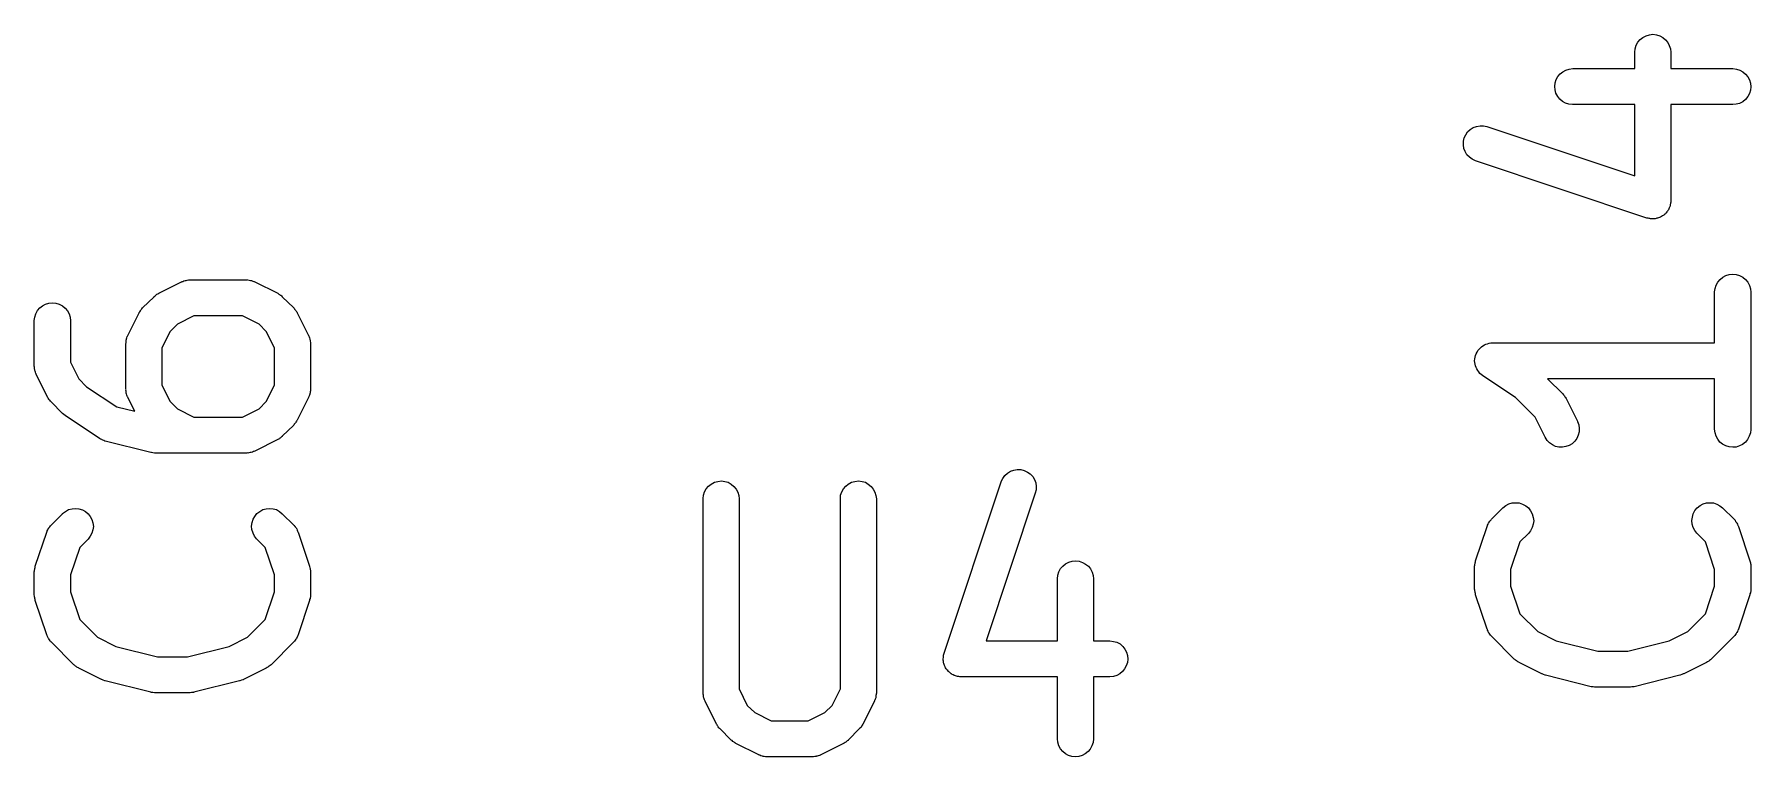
# Model space of a CAD drawing. Extents: x 99.8 to 129.4, y -164.5 to -95.4.
# Drawn here: x 122.18 to 129.33, y -106.53 to -103.52 of the extents above; entities that cross this region are included whole.
import ezdxf

# ---------------------------------------------------------------- set-up
doc = ezdxf.new("R2010")
doc.units = 0
doc.layers.add('BLACK', color=7, linetype='CONTINUOUS')

msp = doc.modelspace()

# ---------------------------------------------------------------- linework, layer by layer
at = {"layer": 'BLACK', "linetype": 'CONTINUOUS'}
for p, q in [((128.867, -103.537), (128.878, -103.528)), ((128.878, -103.528), (128.891, -103.521)), ((128.891, -103.521), (128.905, -103.517)), ((128.905, -103.517), (128.92, -103.515)), ((128.92, -103.515), (128.934, -103.517)), ((128.934, -103.517), (128.948, -103.521)), ((128.948, -103.521), (128.961, -103.528)), ((128.961, -103.528), (128.972, -103.538)), ((128.844, -103.589), (128.846, -103.575)), ((128.844, -103.59), (128.844, -103.589)), ((128.844, -103.658), (128.844, -103.59)), ((128.846, -103.575), (128.85, -103.561)), ((128.85, -103.561), (128.857, -103.548)), ((128.857, -103.548), (128.867, -103.537)), ((128.972, -103.538), (128.982, -103.549)), ((128.982, -103.549), (128.988, -103.562)), ((128.988, -103.562), (128.993, -103.576)), ((128.993, -103.576), (128.994, -103.59)), ((128.994, -103.59), (128.994, -103.658)), ((128.533, -103.68), (128.544, -103.671)), ((128.544, -103.671), (128.557, -103.664)), ((128.557, -103.664), (128.571, -103.66)), ((128.571, -103.66), (128.586, -103.658)), ((128.586, -103.658), (128.844, -103.658)), ((128.994, -103.658), (129.252, -103.658)), ((129.252, -103.658), (129.253, -103.658)), ((129.253, -103.658), (129.268, -103.66)), ((129.268, -103.66), (129.282, -103.664)), ((129.282, -103.664), (129.295, -103.671)), ((129.295, -103.671), (129.306, -103.681)), ((128.511, -103.733), (128.512, -103.718)), ((128.512, -103.747), (128.511, -103.733)), ((128.512, -103.718), (128.517, -103.704)), ((128.517, -103.704), (128.524, -103.691)), ((128.524, -103.691), (128.533, -103.68)), ((129.306, -103.681), (129.315, -103.692)), ((129.315, -103.692), (129.322, -103.705)), ((129.322, -103.705), (129.326, -103.719)), ((129.326, -103.719), (129.327, -103.734)), ((129.327, -103.734), (129.326, -103.748)), ((128.516, -103.761), (128.512, -103.747)), ((128.523, -103.774), (128.516, -103.761)), ((128.532, -103.786), (128.523, -103.774)), ((128.543, -103.795), (128.532, -103.786)), ((128.556, -103.802), (128.543, -103.795)), ((128.57, -103.807), (128.556, -103.802)), ((128.585, -103.808), (128.57, -103.807)), ((128.586, -103.808), (128.585, -103.808)), ((128.844, -103.808), (128.586, -103.808)), ((128.844, -104.105), (128.844, -103.808)), ((129.252, -103.808), (128.994, -103.808)), ((128.994, -103.808), (128.994, -104.21)), ((129.267, -103.807), (129.252, -103.808)), ((129.281, -103.803), (129.267, -103.807)), ((129.294, -103.796), (129.281, -103.803)), ((129.305, -103.787), (129.294, -103.796)), ((129.315, -103.775), (129.305, -103.787)), ((129.322, -103.762), (129.315, -103.775)), ((129.326, -103.748), (129.322, -103.762)), ((128.13, -103.961), (128.134, -103.947)), ((128.134, -103.947), (128.14, -103.934)), ((128.14, -103.934), (128.148, -103.922)), ((128.148, -103.922), (128.159, -103.912)), ((128.159, -103.912), (128.171, -103.904)), ((128.171, -103.904), (128.185, -103.899)), ((128.185, -103.899), (128.2, -103.897)), ((128.2, -103.897), (128.214, -103.897)), ((128.214, -103.897), (128.228, -103.9)), ((128.228, -103.9), (128.844, -104.105)), ((128.13, -103.976), (128.13, -103.961)), ((128.132, -103.991), (128.13, -103.976)), ((128.137, -104.004), (128.132, -103.991)), ((128.145, -104.017), (128.137, -104.004)), ((128.155, -104.027), (128.145, -104.017)), ((128.167, -104.036), (128.155, -104.027)), ((128.18, -104.042), (128.167, -104.036)), ((128.181, -104.043), (128.18, -104.042)), ((128.895, -104.281), (128.181, -104.043)), ((128.986, -104.243), (128.984, -104.247)), ((128.988, -104.239), (128.986, -104.243)), ((128.989, -104.236), (128.988, -104.239)), ((128.99, -104.234), (128.989, -104.236)), ((128.991, -104.229), (128.99, -104.234)), ((128.992, -104.225), (128.991, -104.229)), ((128.993, -104.222), (128.992, -104.225)), ((128.994, -104.215), (128.993, -104.219)), ((128.993, -104.219), (128.993, -104.222)), ((128.994, -104.21), (128.994, -104.211)), ((128.994, -104.211), (128.994, -104.215)), ((128.9, -104.282), (128.895, -104.281)), ((128.904, -104.283), (128.9, -104.282)), ((128.907, -104.283), (128.904, -104.283)), ((128.91, -104.284), (128.907, -104.283)), ((128.914, -104.284), (128.91, -104.284)), ((128.919, -104.285), (128.914, -104.284)), ((128.921, -104.284), (128.919, -104.285)), ((128.924, -104.284), (128.921, -104.284)), ((128.929, -104.284), (128.924, -104.284)), ((128.933, -104.283), (128.929, -104.284)), ((128.936, -104.282), (128.933, -104.283)), ((128.939, -104.282), (128.936, -104.282)), ((128.943, -104.28), (128.939, -104.282)), ((128.947, -104.279), (128.943, -104.28)), ((128.95, -104.278), (128.947, -104.279)), ((128.952, -104.277), (128.95, -104.278)), ((128.956, -104.274), (128.952, -104.277)), ((128.96, -104.272), (128.956, -104.274)), ((128.962, -104.27), (128.96, -104.272)), ((128.965, -104.269), (128.962, -104.27)), ((128.968, -104.266), (128.965, -104.269)), ((128.972, -104.263), (128.968, -104.266)), ((128.973, -104.261), (128.972, -104.263)), ((128.975, -104.259), (128.973, -104.261)), ((128.978, -104.255), (128.975, -104.259)), ((128.981, -104.252), (128.978, -104.255)), ((128.982, -104.249), (128.981, -104.252)), ((128.984, -104.247), (128.982, -104.249)), ((129.2, -104.537), (129.211, -104.528)), ((129.211, -104.528), (129.224, -104.521)), ((129.224, -104.521), (129.238, -104.517)), ((129.238, -104.517), (129.253, -104.515)), ((129.253, -104.515), (129.267, -104.517)), ((129.267, -104.517), (129.281, -104.521)), ((129.281, -104.521), (129.294, -104.528)), ((129.294, -104.528), (129.306, -104.538)), ((122.68, -104.606), (122.683, -104.603)), ((122.683, -104.603), (122.685, -104.601)), ((122.685, -104.601), (122.688, -104.599)), ((122.688, -104.599), (122.691, -104.597)), ((122.691, -104.597), (122.695, -104.595)), ((122.695, -104.595), (122.79, -104.547)), ((122.79, -104.547), (122.791, -104.547)), ((122.791, -104.547), (122.793, -104.546)), ((122.793, -104.546), (122.795, -104.545)), ((122.795, -104.545), (122.8, -104.543)), ((122.8, -104.543), (122.805, -104.542)), ((122.805, -104.542), (122.807, -104.541)), ((122.807, -104.541), (122.809, -104.541)), ((122.809, -104.541), (122.814, -104.54)), ((122.814, -104.54), (122.819, -104.539)), ((122.819, -104.539), (122.822, -104.539)), ((122.822, -104.539), (122.824, -104.539)), ((122.824, -104.539), (123.062, -104.539)), ((123.062, -104.539), (123.063, -104.539)), ((123.063, -104.539), (123.065, -104.54)), ((123.065, -104.54), (123.067, -104.539)), ((123.067, -104.539), (123.072, -104.54)), ((123.072, -104.54), (123.077, -104.541)), ((123.077, -104.541), (123.08, -104.542)), ((123.08, -104.542), (123.082, -104.542)), ((123.082, -104.542), (123.087, -104.544)), ((123.087, -104.544), (123.091, -104.545)), ((123.091, -104.545), (123.093, -104.546)), ((123.093, -104.546), (123.095, -104.547)), ((123.095, -104.547), (123.191, -104.595)), ((123.191, -104.595), (123.192, -104.595)), ((123.192, -104.595), (123.195, -104.598)), ((123.195, -104.598), (123.199, -104.6)), ((123.199, -104.6), (123.201, -104.602)), ((123.201, -104.602), (123.204, -104.603)), ((123.204, -104.603), (123.207, -104.606)), ((129.177, -104.589), (129.179, -104.575)), ((129.177, -104.59), (129.177, -104.589)), ((129.177, -104.801), (129.177, -104.59)), ((129.179, -104.575), (129.183, -104.561)), ((129.183, -104.561), (129.19, -104.548)), ((129.19, -104.548), (129.2, -104.537)), ((129.306, -104.538), (129.315, -104.549)), ((129.315, -104.549), (129.322, -104.562)), ((129.322, -104.562), (129.326, -104.576)), ((129.326, -104.576), (129.327, -104.59)), ((129.327, -104.59), (129.327, -105.162)), ((122.183, -104.68), (122.19, -104.667)), ((122.19, -104.667), (122.2, -104.656)), ((122.2, -104.656), (122.211, -104.647)), ((122.211, -104.647), (122.224, -104.64)), ((122.224, -104.64), (122.238, -104.636)), ((122.238, -104.636), (122.253, -104.635)), ((122.253, -104.635), (122.267, -104.636)), ((122.267, -104.636), (122.281, -104.64)), ((122.281, -104.64), (122.294, -104.647)), ((122.294, -104.647), (122.306, -104.657)), ((122.306, -104.657), (122.315, -104.668)), ((122.315, -104.668), (122.322, -104.681)), ((122.614, -104.675), (122.617, -104.672)), ((122.614, -104.676), (122.614, -104.675)), ((122.617, -104.672), (122.619, -104.668)), ((122.619, -104.668), (122.621, -104.665)), ((122.621, -104.665), (122.622, -104.663)), ((122.622, -104.663), (122.625, -104.66)), ((122.625, -104.66), (122.628, -104.656)), ((122.628, -104.656), (122.676, -104.609)), ((122.676, -104.608), (122.68, -104.606)), ((122.676, -104.609), (122.676, -104.608)), ((123.207, -104.606), (123.21, -104.609)), ((123.21, -104.609), (123.258, -104.656)), ((123.258, -104.656), (123.259, -104.657)), ((123.259, -104.657), (123.261, -104.661)), ((123.261, -104.661), (123.264, -104.664)), ((123.264, -104.664), (123.266, -104.666)), ((123.266, -104.666), (123.268, -104.669)), ((123.268, -104.669), (123.27, -104.672)), ((123.27, -104.672), (123.272, -104.676)), ((122.177, -104.708), (122.179, -104.694)), ((122.177, -104.71), (122.177, -104.708)), ((122.177, -104.9), (122.177, -104.71)), ((122.179, -104.694), (122.183, -104.68)), ((122.322, -104.681), (122.326, -104.695)), ((122.326, -104.695), (122.327, -104.71)), ((122.327, -104.71), (122.327, -104.882)), ((122.566, -104.771), (122.614, -104.676)), ((122.773, -104.724), (122.743, -104.754)), ((122.842, -104.689), (122.773, -104.724)), ((123.044, -104.689), (122.842, -104.689)), ((123.113, -104.724), (123.044, -104.689)), ((123.143, -104.754), (123.113, -104.724)), ((123.272, -104.676), (123.319, -104.771)), ((122.558, -104.804), (122.559, -104.802)), ((122.558, -104.805), (122.558, -104.804)), ((122.558, -104.995), (122.558, -104.805)), ((122.559, -104.794), (122.56, -104.789)), ((122.559, -104.799), (122.559, -104.794)), ((122.559, -104.802), (122.559, -104.799)), ((122.56, -104.789), (122.561, -104.787)), ((122.561, -104.785), (122.563, -104.78)), ((122.561, -104.787), (122.561, -104.785)), ((122.563, -104.78), (122.564, -104.775)), ((122.564, -104.775), (122.565, -104.773)), ((122.565, -104.773), (122.566, -104.771)), ((122.743, -104.754), (122.708, -104.822)), ((123.177, -104.822), (123.143, -104.754)), ((123.319, -104.771), (123.32, -104.772)), ((123.32, -104.772), (123.321, -104.774)), ((123.321, -104.774), (123.322, -104.776)), ((123.322, -104.776), (123.323, -104.781)), ((123.323, -104.781), (123.325, -104.786)), ((123.325, -104.786), (123.325, -104.788)), ((123.325, -104.788), (123.326, -104.79)), ((123.326, -104.79), (123.326, -104.795)), ((123.326, -104.795), (123.327, -104.8)), ((123.327, -104.8), (123.327, -104.803)), ((123.327, -104.803), (123.327, -104.805)), ((123.327, -104.805), (123.327, -104.995)), ((128.2, -104.823), (128.205, -104.818)), ((128.205, -104.818), (128.211, -104.814)), ((128.211, -104.814), (128.218, -104.81)), ((128.211, -104.814), (128.211, -104.814)), ((128.211, -104.814), (128.211, -104.814)), ((128.218, -104.81), (128.224, -104.807)), ((128.224, -104.807), (128.231, -104.805)), ((128.224, -104.807), (128.224, -104.807)), ((128.224, -104.807), (128.224, -104.807)), ((128.231, -104.805), (128.238, -104.803)), ((128.238, -104.803), (128.245, -104.802)), ((128.238, -104.803), (128.238, -104.803)), ((128.238, -104.803), (128.238, -104.803)), ((128.245, -104.802), (128.252, -104.801)), ((128.252, -104.801), (129.177, -104.801)), ((122.327, -104.882), (122.362, -104.951)), ((122.708, -104.822), (122.708, -104.978)), ((123.177, -104.978), (123.177, -104.822)), ((128.177, -104.876), (128.178, -104.868)), ((128.178, -104.883), (128.177, -104.876)), ((128.177, -104.876), (128.177, -104.876)), ((128.177, -104.876), (128.177, -104.876)), ((128.178, -104.868), (128.179, -104.861)), ((128.179, -104.89), (128.178, -104.883)), ((128.179, -104.861), (128.181, -104.854)), ((128.179, -104.861), (128.179, -104.861)), ((128.179, -104.861), (128.179, -104.861)), ((128.181, -104.897), (128.179, -104.89)), ((128.179, -104.89), (128.179, -104.89)), ((128.179, -104.89), (128.179, -104.89)), ((128.181, -104.854), (128.183, -104.847)), ((128.183, -104.847), (128.187, -104.84)), ((128.183, -104.847), (128.183, -104.847)), ((128.183, -104.847), (128.183, -104.847)), ((128.187, -104.84), (128.19, -104.834)), ((128.19, -104.834), (128.195, -104.829)), ((128.19, -104.834), (128.19, -104.834)), ((128.19, -104.834), (128.19, -104.834)), ((128.195, -104.829), (128.2, -104.823)), ((128.2, -104.823), (128.2, -104.823)), ((128.2, -104.823), (128.2, -104.823)), ((122.178, -104.902), (122.177, -104.9)), ((122.178, -104.904), (122.178, -104.902)), ((122.178, -104.909), (122.178, -104.904)), ((122.179, -104.915), (122.178, -104.909)), ((122.179, -104.917), (122.179, -104.915)), ((122.18, -104.919), (122.179, -104.917)), ((122.182, -104.924), (122.18, -104.919)), ((122.183, -104.929), (122.182, -104.924)), ((122.184, -104.931), (122.183, -104.929)), ((122.185, -104.933), (122.184, -104.931)), ((122.185, -104.934), (122.185, -104.933)), ((122.233, -105.029), (122.185, -104.934)), ((122.362, -104.951), (122.395, -104.985)), ((128.183, -104.904), (128.181, -104.897)), ((128.186, -104.91), (128.183, -104.904)), ((128.183, -104.904), (128.183, -104.904)), ((128.183, -104.904), (128.183, -104.904)), ((128.19, -104.917), (128.186, -104.91)), ((128.194, -104.923), (128.19, -104.917)), ((128.19, -104.917), (128.19, -104.917)), ((128.19, -104.917), (128.19, -104.917)), ((128.199, -104.929), (128.194, -104.923)), ((128.204, -104.933), (128.199, -104.929)), ((128.199, -104.929), (128.199, -104.929)), ((128.199, -104.929), (128.199, -104.929)), ((128.21, -104.938), (128.204, -104.933)), ((128.211, -104.939), (128.21, -104.938)), ((128.21, -104.938), (128.21, -104.938)), ((128.21, -104.938), (128.21, -104.938)), ((128.21, -104.938), (128.21, -104.938)), ((128.347, -105.03), (128.211, -104.939)), ((129.177, -104.951), (128.481, -104.951)), ((128.481, -104.951), (128.544, -105.014)), ((129.177, -105.162), (129.177, -104.951)), ((122.235, -105.032), (122.233, -105.029)), ((122.237, -105.036), (122.235, -105.032)), ((122.395, -104.985), (122.521, -105.068)), ((122.559, -104.997), (122.558, -104.995)), ((122.558, -105), (122.559, -104.997)), ((122.559, -105.005), (122.558, -105)), ((122.56, -105.01), (122.559, -105.005)), ((122.56, -105.012), (122.56, -105.01)), ((122.561, -105.014), (122.56, -105.012)), ((122.563, -105.019), (122.561, -105.014)), ((122.564, -105.024), (122.563, -105.019)), ((122.565, -105.026), (122.564, -105.024)), ((122.566, -105.028), (122.565, -105.026)), ((122.566, -105.029), (122.566, -105.028)), ((122.595, -105.087), (122.566, -105.029)), ((122.708, -104.978), (122.743, -105.046)), ((123.143, -105.046), (123.177, -104.978)), ((123.319, -105.029), (123.272, -105.124)), ((123.32, -105.027), (123.319, -105.029)), ((123.321, -105.025), (123.32, -105.027)), ((123.323, -105.02), (123.321, -105.025)), ((123.325, -105.015), (123.323, -105.02)), ((123.326, -105.011), (123.325, -105.013)), ((123.325, -105.013), (123.325, -105.015)), ((123.327, -105.001), (123.326, -105.006)), ((123.326, -105.006), (123.326, -105.011)), ((123.327, -104.995), (123.327, -104.996)), ((123.327, -104.996), (123.327, -104.998)), ((123.327, -104.998), (123.327, -105.001)), ((128.429, -105.111), (128.347, -105.03)), ((128.544, -105.014), (128.544, -105.014)), ((128.544, -105.014), (128.547, -105.018)), ((128.547, -105.018), (128.55, -105.021)), ((128.55, -105.021), (128.551, -105.023)), ((128.551, -105.023), (128.553, -105.026)), ((128.553, -105.026), (128.555, -105.03)), ((128.555, -105.03), (128.558, -105.033)), ((128.558, -105.033), (128.605, -105.128)), ((122.239, -105.039), (122.237, -105.036)), ((122.241, -105.041), (122.239, -105.039)), ((122.244, -105.044), (122.241, -105.041)), ((122.246, -105.048), (122.244, -105.044)), ((122.247, -105.048), (122.246, -105.048)), ((122.295, -105.096), (122.247, -105.048)), ((122.3, -105.1), (122.295, -105.096)), ((122.305, -105.105), (122.3, -105.1)), ((122.521, -105.068), (122.595, -105.087)), ((122.743, -105.046), (122.773, -105.076)), ((122.773, -105.076), (122.842, -105.111)), ((123.044, -105.111), (123.113, -105.076)), ((123.113, -105.076), (123.143, -105.046)), ((122.306, -105.105), (122.305, -105.105)), ((122.449, -105.2), (122.306, -105.105)), ((122.306, -105.105), (122.306, -105.105)), ((122.306, -105.105), (122.306, -105.105)), ((122.306, -105.105), (122.306, -105.105)), ((122.842, -105.111), (123.044, -105.111)), ((123.258, -105.144), (123.21, -105.191)), ((123.26, -105.14), (123.258, -105.144)), ((123.263, -105.137), (123.26, -105.14)), ((123.265, -105.135), (123.263, -105.137)), ((123.267, -105.132), (123.265, -105.135)), ((123.269, -105.128), (123.267, -105.132)), ((123.271, -105.125), (123.269, -105.128)), ((123.272, -105.124), (123.271, -105.125)), ((128.471, -105.195), (128.429, -105.111)), ((128.605, -105.128), (128.606, -105.129)), ((128.606, -105.129), (128.611, -105.143)), ((128.612, -105.172), (128.609, -105.186)), ((128.611, -105.143), (128.613, -105.158)), ((128.613, -105.158), (128.612, -105.172)), ((129.179, -105.176), (129.177, -105.162)), ((129.183, -105.19), (129.179, -105.176)), ((129.327, -105.163), (129.326, -105.177)), ((129.327, -105.162), (129.327, -105.163)), ((122.453, -105.203), (122.449, -105.2)), ((122.458, -105.205), (122.453, -105.203)), ((122.46, -105.206), (122.458, -105.205)), ((122.462, -105.207), (122.46, -105.206)), ((122.467, -105.209), (122.462, -105.207)), ((122.471, -105.211), (122.467, -105.209)), ((122.472, -105.211), (122.471, -105.211)), ((122.663, -105.258), (122.472, -105.211)), ((123.191, -105.205), (123.095, -105.253)), ((123.194, -105.203), (123.191, -105.205)), ((123.198, -105.201), (123.194, -105.203)), ((123.2, -105.199), (123.198, -105.201)), ((123.203, -105.197), (123.2, -105.199)), ((123.206, -105.194), (123.203, -105.197)), ((123.209, -105.192), (123.206, -105.194)), ((123.21, -105.191), (123.209, -105.192)), ((128.479, -105.208), (128.471, -105.195)), ((128.489, -105.218), (128.479, -105.208)), ((128.501, -105.227), (128.489, -105.218)), ((128.514, -105.233), (128.501, -105.227)), ((128.528, -105.236), (128.514, -105.233)), ((128.543, -105.237), (128.528, -105.236)), ((128.557, -105.234), (128.543, -105.237)), ((128.571, -105.229), (128.557, -105.234)), ((128.584, -105.222), (128.571, -105.229)), ((128.594, -105.212), (128.584, -105.222)), ((128.603, -105.2), (128.594, -105.212)), ((128.609, -105.186), (128.603, -105.2)), ((129.19, -105.203), (129.183, -105.19)), ((129.199, -105.215), (129.19, -105.203)), ((129.21, -105.224), (129.199, -105.215)), ((129.223, -105.231), (129.21, -105.224)), ((129.237, -105.235), (129.223, -105.231)), ((129.252, -105.237), (129.237, -105.235)), ((129.266, -105.236), (129.252, -105.237)), ((129.28, -105.231), (129.266, -105.236)), ((129.293, -105.225), (129.28, -105.231)), ((129.305, -105.215), (129.293, -105.225)), ((129.314, -105.204), (129.305, -105.215)), ((129.321, -105.191), (129.314, -105.204)), ((129.326, -105.177), (129.321, -105.191)), ((122.664, -105.259), (122.663, -105.258)), ((122.665, -105.259), (122.664, -105.259)), ((122.671, -105.26), (122.665, -105.259)), ((122.677, -105.261), (122.671, -105.26)), ((122.679, -105.261), (122.677, -105.261)), ((122.68, -105.261), (122.679, -105.261)), ((122.681, -105.261), (122.68, -105.261)), ((123.062, -105.261), (122.681, -105.261)), ((123.064, -105.26), (123.062, -105.261)), ((123.066, -105.261), (123.064, -105.26)), ((123.071, -105.26), (123.066, -105.261)), ((123.076, -105.259), (123.071, -105.26)), ((123.079, -105.259), (123.076, -105.259)), ((123.081, -105.258), (123.079, -105.259)), ((123.086, -105.257), (123.081, -105.258)), ((123.09, -105.255), (123.086, -105.257)), ((123.092, -105.254), (123.09, -105.255)), ((123.095, -105.253), (123.092, -105.254)), ((123.095, -105.253), (123.095, -105.253)), ((124.986, -105.399), (124.997, -105.39)), ((124.997, -105.39), (125.01, -105.383)), ((125.01, -105.383), (125.024, -105.379)), ((125.024, -105.379), (125.039, -105.377)), ((125.039, -105.377), (125.053, -105.379)), ((125.053, -105.379), (125.067, -105.383)), ((125.067, -105.383), (125.08, -105.39)), ((125.08, -105.39), (125.091, -105.4)), ((125.557, -105.399), (125.568, -105.39)), ((125.568, -105.39), (125.581, -105.383)), ((125.581, -105.383), (125.595, -105.379)), ((125.595, -105.379), (125.61, -105.377)), ((125.61, -105.377), (125.625, -105.379)), ((125.625, -105.379), (125.639, -105.383)), ((125.639, -105.383), (125.651, -105.39)), ((125.651, -105.39), (125.663, -105.4)), ((125.967, -106.095), (126.205, -105.381)), ((126.205, -105.38), (126.212, -105.367)), ((126.205, -105.381), (126.205, -105.38)), ((126.212, -105.367), (126.22, -105.355)), ((126.22, -105.355), (126.231, -105.345)), ((126.231, -105.345), (126.243, -105.337)), ((126.243, -105.337), (126.257, -105.332)), ((126.257, -105.332), (126.272, -105.33)), ((126.272, -105.33), (126.286, -105.33)), ((126.286, -105.33), (126.3, -105.334)), ((126.3, -105.334), (126.314, -105.34)), ((126.314, -105.34), (126.326, -105.348)), ((126.326, -105.348), (126.336, -105.359)), ((126.336, -105.359), (126.343, -105.371)), ((126.343, -105.371), (126.349, -105.385)), ((126.349, -105.385), (126.351, -105.4)), ((124.963, -105.451), (124.965, -105.437)), ((124.963, -105.452), (124.963, -105.451)), ((124.963, -106.262), (124.963, -105.452)), ((124.965, -105.437), (124.969, -105.423)), ((124.969, -105.423), (124.976, -105.41)), ((124.976, -105.41), (124.986, -105.399)), ((125.091, -105.4), (125.101, -105.411)), ((125.101, -105.411), (125.107, -105.424)), ((125.107, -105.424), (125.112, -105.438)), ((125.112, -105.438), (125.113, -105.452)), ((125.113, -105.452), (125.113, -106.244)), ((125.535, -105.451), (125.536, -105.437)), ((125.535, -105.452), (125.535, -105.451)), ((125.535, -106.244), (125.535, -105.452)), ((125.536, -105.437), (125.541, -105.423)), ((125.541, -105.423), (125.548, -105.41)), ((125.548, -105.41), (125.557, -105.399)), ((125.663, -105.4), (125.672, -105.411)), ((125.672, -105.411), (125.679, -105.424)), ((125.679, -105.424), (125.683, -105.438)), ((125.683, -105.438), (125.685, -105.452)), ((125.685, -105.452), (125.685, -106.262)), ((126.347, -105.428), (126.142, -106.044)), ((126.351, -105.414), (126.347, -105.428)), ((126.351, -105.4), (126.351, -105.414)), ((122.247, -105.561), (122.295, -105.514)), ((122.295, -105.513), (122.307, -105.504)), ((122.295, -105.514), (122.295, -105.513)), ((122.307, -105.504), (122.32, -105.497)), ((122.32, -105.497), (122.334, -105.493)), ((122.334, -105.493), (122.348, -105.492)), ((122.348, -105.492), (122.363, -105.493)), ((122.363, -105.493), (122.377, -105.498)), ((122.377, -105.498), (122.39, -105.505)), ((122.39, -105.505), (122.401, -105.514)), ((122.401, -105.514), (122.41, -105.525)), ((122.41, -105.525), (122.417, -105.538)), ((123.088, -105.537), (123.095, -105.525)), ((123.095, -105.525), (123.104, -105.513)), ((123.104, -105.513), (123.116, -105.504)), ((123.116, -105.504), (123.129, -105.497)), ((123.129, -105.497), (123.143, -105.493)), ((123.143, -105.493), (123.157, -105.492)), ((123.157, -105.492), (123.172, -105.493)), ((123.172, -105.493), (123.186, -105.497)), ((123.186, -105.497), (123.199, -105.504)), ((123.199, -105.504), (123.21, -105.514)), ((123.21, -105.514), (123.258, -105.561)), ((128.247, -105.537), (128.295, -105.49)), ((128.295, -105.489), (128.307, -105.48)), ((128.295, -105.49), (128.295, -105.489)), ((128.307, -105.48), (128.32, -105.473)), ((128.32, -105.473), (128.334, -105.469)), ((128.334, -105.469), (128.348, -105.468)), ((128.348, -105.468), (128.363, -105.469)), ((128.363, -105.469), (128.377, -105.474)), ((128.377, -105.474), (128.39, -105.481)), ((128.39, -105.481), (128.401, -105.49)), ((128.401, -105.49), (128.41, -105.502)), ((128.41, -105.502), (128.417, -105.515)), ((128.417, -105.515), (128.421, -105.529)), ((128.421, -105.529), (128.423, -105.543)), ((129.082, -105.542), (129.084, -105.528)), ((129.084, -105.528), (129.088, -105.514)), ((129.088, -105.514), (129.095, -105.501)), ((129.095, -105.501), (129.104, -105.489)), ((129.104, -105.489), (129.116, -105.48)), ((129.116, -105.48), (129.129, -105.473)), ((129.129, -105.473), (129.143, -105.469)), ((129.143, -105.469), (129.157, -105.468)), ((129.157, -105.468), (129.172, -105.469)), ((129.172, -105.469), (129.186, -105.474)), ((129.186, -105.474), (129.199, -105.481)), ((129.199, -105.481), (129.21, -105.49)), ((129.21, -105.49), (129.258, -105.537)), ((122.181, -105.733), (122.229, -105.591)), ((122.229, -105.59), (122.23, -105.588)), ((122.229, -105.591), (122.229, -105.59)), ((122.23, -105.588), (122.231, -105.585)), ((122.231, -105.585), (122.233, -105.581)), ((122.233, -105.581), (122.235, -105.576)), ((122.235, -105.576), (122.237, -105.575)), ((122.237, -105.575), (122.238, -105.573)), ((122.238, -105.573), (122.241, -105.569)), ((122.241, -105.569), (122.244, -105.564)), ((122.244, -105.564), (122.246, -105.563)), ((122.246, -105.563), (122.247, -105.561)), ((122.417, -105.595), (122.41, -105.608)), ((122.417, -105.538), (122.421, -105.552)), ((122.421, -105.581), (122.417, -105.595)), ((122.421, -105.552), (122.423, -105.567)), ((122.423, -105.567), (122.421, -105.581)), ((123.082, -105.566), (123.084, -105.551)), ((123.083, -105.58), (123.082, -105.566)), ((123.088, -105.595), (123.083, -105.58)), ((123.084, -105.551), (123.088, -105.537)), ((123.094, -105.608), (123.088, -105.595)), ((123.258, -105.561), (123.259, -105.562)), ((123.259, -105.562), (123.26, -105.564)), ((123.26, -105.564), (123.262, -105.565)), ((123.262, -105.565), (123.264, -105.569)), ((123.264, -105.569), (123.268, -105.573)), ((123.268, -105.573), (123.269, -105.575)), ((123.269, -105.575), (123.27, -105.577)), ((123.27, -105.577), (123.272, -105.582)), ((123.272, -105.582), (123.274, -105.586)), ((123.274, -105.586), (123.275, -105.589)), ((123.275, -105.589), (123.276, -105.591)), ((123.276, -105.591), (123.324, -105.733)), ((128.181, -105.71), (128.229, -105.567)), ((128.229, -105.566), (128.23, -105.564)), ((128.229, -105.567), (128.229, -105.566)), ((128.23, -105.564), (128.231, -105.562)), ((128.231, -105.562), (128.233, -105.557)), ((128.233, -105.557), (128.235, -105.552)), ((128.235, -105.552), (128.237, -105.551)), ((128.237, -105.551), (128.238, -105.549)), ((128.238, -105.549), (128.241, -105.545)), ((128.241, -105.545), (128.244, -105.541)), ((128.244, -105.541), (128.246, -105.539)), ((128.246, -105.539), (128.247, -105.537)), ((128.401, -105.596), (128.366, -105.631)), ((128.41, -105.585), (128.401, -105.596)), ((128.417, -105.572), (128.41, -105.585)), ((128.421, -105.558), (128.417, -105.572)), ((128.423, -105.543), (128.421, -105.558)), ((129.083, -105.557), (129.082, -105.542)), ((129.088, -105.571), (129.083, -105.557)), ((129.094, -105.584), (129.088, -105.571)), ((129.103, -105.595), (129.094, -105.584)), ((129.104, -105.596), (129.103, -105.595)), ((129.139, -105.631), (129.104, -105.596)), ((129.258, -105.537), (129.259, -105.538)), ((129.259, -105.538), (129.26, -105.54)), ((129.26, -105.54), (129.262, -105.541)), ((129.262, -105.541), (129.264, -105.546)), ((129.264, -105.546), (129.268, -105.55)), ((129.268, -105.55), (129.269, -105.552)), ((129.269, -105.552), (129.27, -105.553)), ((129.27, -105.553), (129.272, -105.558)), ((129.272, -105.558), (129.274, -105.563)), ((129.274, -105.563), (129.275, -105.565)), ((129.275, -105.565), (129.276, -105.567)), ((129.276, -105.567), (129.324, -105.71)), ((122.366, -105.655), (122.327, -105.769)), ((122.401, -105.62), (122.366, -105.655)), ((122.41, -105.608), (122.401, -105.62)), ((123.103, -105.619), (123.094, -105.608)), ((123.104, -105.62), (123.103, -105.619)), ((123.139, -105.655), (123.104, -105.62)), ((123.177, -105.769), (123.139, -105.655)), ((128.366, -105.631), (128.327, -105.746)), ((129.177, -105.746), (129.139, -105.631)), ((122.178, -105.748), (122.179, -105.745)), ((122.178, -105.752), (122.178, -105.748)), ((122.179, -105.742), (122.18, -105.738)), ((122.179, -105.745), (122.179, -105.742)), ((122.18, -105.738), (122.181, -105.733)), ((123.324, -105.733), (123.324, -105.734)), ((123.324, -105.734), (123.325, -105.739)), ((123.325, -105.739), (123.326, -105.743)), ((123.326, -105.743), (123.326, -105.746)), ((123.326, -105.746), (123.327, -105.749)), ((126.445, -105.756), (126.452, -105.743)), ((126.452, -105.743), (126.462, -105.732)), ((126.462, -105.732), (126.473, -105.723)), ((126.473, -105.723), (126.486, -105.716)), ((126.486, -105.716), (126.5, -105.712)), ((126.5, -105.712), (126.515, -105.711)), ((126.515, -105.711), (126.529, -105.712)), ((126.529, -105.712), (126.543, -105.717)), ((126.543, -105.717), (126.556, -105.724)), ((126.556, -105.724), (126.568, -105.733)), ((126.568, -105.733), (126.577, -105.744)), ((126.577, -105.744), (126.584, -105.757)), ((128.177, -105.732), (128.178, -105.728)), ((128.177, -105.733), (128.177, -105.732)), ((128.177, -105.829), (128.177, -105.733)), ((128.178, -105.724), (128.179, -105.721)), ((128.178, -105.728), (128.178, -105.724)), ((128.179, -105.718), (128.18, -105.714)), ((128.179, -105.721), (128.179, -105.718)), ((128.18, -105.714), (128.181, -105.71)), ((128.327, -105.746), (128.327, -105.816)), ((129.177, -105.816), (129.177, -105.746)), ((129.324, -105.71), (129.324, -105.711)), ((129.324, -105.711), (129.325, -105.715)), ((129.325, -105.715), (129.326, -105.719)), ((129.326, -105.719), (129.326, -105.722)), ((129.326, -105.722), (129.327, -105.725)), ((129.327, -105.725), (129.327, -105.729)), ((129.327, -105.729), (129.327, -105.733)), ((129.327, -105.733), (129.327, -105.829)), ((122.177, -105.756), (122.178, -105.752)), ((122.177, -105.757), (122.177, -105.756)), ((122.177, -105.852), (122.177, -105.757)), ((122.327, -105.769), (122.327, -105.84)), ((123.177, -105.84), (123.177, -105.769)), ((123.327, -105.749), (123.327, -105.753)), ((123.327, -105.753), (123.327, -105.757)), ((123.327, -105.757), (123.327, -105.852)), ((126.439, -105.785), (126.441, -105.77)), ((126.439, -105.786), (126.439, -105.785)), ((126.439, -106.044), (126.439, -105.786)), ((126.441, -105.77), (126.445, -105.756)), ((126.584, -105.757), (126.588, -105.771)), ((126.588, -105.771), (126.589, -105.786)), ((126.589, -105.786), (126.589, -106.044)), ((128.327, -105.816), (128.366, -105.931)), ((129.139, -105.931), (129.177, -105.816)), ((122.178, -105.857), (122.177, -105.852)), ((122.178, -105.861), (122.178, -105.857)), ((122.179, -105.864), (122.178, -105.861)), ((122.179, -105.867), (122.179, -105.864)), ((122.18, -105.871), (122.179, -105.867)), ((122.181, -105.875), (122.18, -105.871)), ((122.181, -105.876), (122.181, -105.875)), ((122.229, -106.019), (122.181, -105.876)), ((122.327, -105.84), (122.366, -105.955)), ((123.139, -105.955), (123.177, -105.84)), ((123.324, -105.876), (123.276, -106.019)), ((123.326, -105.868), (123.324, -105.872)), ((123.324, -105.872), (123.324, -105.876)), ((123.327, -105.862), (123.326, -105.865)), ((123.326, -105.865), (123.326, -105.868)), ((123.327, -105.852), (123.327, -105.853)), ((123.327, -105.853), (123.327, -105.858)), ((123.327, -105.858), (123.327, -105.862)), ((128.178, -105.833), (128.177, -105.829)), ((128.178, -105.837), (128.178, -105.833)), ((128.179, -105.84), (128.178, -105.837)), ((128.179, -105.843), (128.179, -105.84)), ((128.18, -105.847), (128.179, -105.843)), ((128.181, -105.851), (128.18, -105.847)), ((128.181, -105.852), (128.181, -105.851)), ((128.229, -105.995), (128.181, -105.852)), ((129.324, -105.852), (129.276, -105.995)), ((129.326, -105.844), (129.324, -105.848)), ((129.324, -105.848), (129.324, -105.852)), ((129.327, -105.838), (129.326, -105.841)), ((129.326, -105.841), (129.326, -105.844)), ((129.327, -105.829), (129.327, -105.83)), ((129.327, -105.83), (129.327, -105.834)), ((129.327, -105.834), (129.327, -105.838)), ((122.366, -105.955), (122.44, -106.029)), ((123.065, -106.029), (123.139, -105.955)), ((128.366, -105.931), (128.44, -106.005)), ((129.065, -106.005), (129.139, -105.931)), ((122.23, -106.021), (122.229, -106.019)), ((122.23, -106.023), (122.23, -106.021)), ((122.233, -106.028), (122.23, -106.023)), ((122.235, -106.032), (122.233, -106.028)), ((122.236, -106.034), (122.235, -106.032)), ((122.237, -106.036), (122.236, -106.034)), ((122.44, -106.029), (122.517, -106.067)), ((122.988, -106.067), (123.065, -106.029)), ((123.269, -106.033), (123.268, -106.035)), ((123.272, -106.029), (123.269, -106.033)), ((123.274, -106.024), (123.272, -106.029)), ((123.275, -106.022), (123.274, -106.024)), ((123.276, -106.02), (123.275, -106.022)), ((123.276, -106.019), (123.276, -106.02)), ((128.23, -105.997), (128.229, -105.995)), ((128.23, -105.999), (128.23, -105.997)), ((128.233, -106.004), (128.23, -105.999)), ((128.235, -106.009), (128.233, -106.004)), ((128.236, -106.01), (128.235, -106.009)), ((128.237, -106.012), (128.236, -106.01)), ((128.24, -106.016), (128.237, -106.012)), ((128.243, -106.02), (128.24, -106.016)), ((128.245, -106.022), (128.243, -106.02)), ((128.246, -106.024), (128.245, -106.022)), ((128.247, -106.024), (128.246, -106.024)), ((128.342, -106.12), (128.247, -106.024)), ((128.44, -106.005), (128.517, -106.044)), ((128.988, -106.044), (129.065, -106.005)), ((129.258, -106.024), (129.163, -106.12)), ((129.259, -106.023), (129.258, -106.024)), ((129.261, -106.021), (129.259, -106.023)), ((129.264, -106.017), (129.261, -106.021)), ((129.267, -106.013), (129.264, -106.017)), ((129.268, -106.011), (129.267, -106.013)), ((129.269, -106.009), (129.268, -106.011)), ((129.272, -106.005), (129.269, -106.009)), ((129.274, -106), (129.272, -106.005)), ((129.275, -105.998), (129.274, -106)), ((129.276, -105.996), (129.275, -105.998)), ((129.276, -105.995), (129.276, -105.996)), ((122.24, -106.04), (122.237, -106.036)), ((122.243, -106.044), (122.24, -106.04)), ((122.245, -106.046), (122.243, -106.044)), ((122.246, -106.048), (122.245, -106.046)), ((122.247, -106.048), (122.246, -106.048)), ((122.342, -106.144), (122.247, -106.048)), ((122.517, -106.067), (122.69, -106.111)), ((122.815, -106.111), (122.988, -106.067)), ((123.258, -106.048), (123.163, -106.144)), ((123.259, -106.047), (123.258, -106.048)), ((123.261, -106.045), (123.259, -106.047)), ((123.264, -106.041), (123.261, -106.045)), ((123.267, -106.037), (123.264, -106.041)), ((123.268, -106.035), (123.267, -106.037)), ((125.964, -106.107), (125.965, -106.104)), ((125.965, -106.104), (125.966, -106.1)), ((125.966, -106.1), (125.967, -106.095)), ((126.142, -106.044), (126.439, -106.044)), ((126.589, -106.044), (126.657, -106.044)), ((126.657, -106.044), (126.658, -106.044)), ((126.658, -106.044), (126.673, -106.046)), ((126.673, -106.046), (126.687, -106.05)), ((126.687, -106.05), (126.7, -106.057)), ((126.7, -106.057), (126.711, -106.067)), ((126.711, -106.067), (126.72, -106.078)), ((126.72, -106.078), (126.727, -106.091)), ((126.727, -106.091), (126.731, -106.105)), ((126.731, -106.105), (126.732, -106.12)), ((128.517, -106.044), (128.69, -106.087)), ((128.69, -106.087), (128.815, -106.087)), ((128.815, -106.087), (128.988, -106.044)), ((122.345, -106.146), (122.342, -106.144)), ((122.348, -106.149), (122.345, -106.146)), ((122.351, -106.151), (122.348, -106.149)), ((122.354, -106.153), (122.351, -106.151)), ((122.357, -106.155), (122.354, -106.153)), ((122.361, -106.157), (122.357, -106.155)), ((122.362, -106.158), (122.361, -106.157)), ((122.457, -106.205), (122.362, -106.158)), ((122.69, -106.111), (122.815, -106.111)), ((123.143, -106.158), (123.048, -106.205)), ((123.147, -106.155), (123.143, -106.158)), ((123.15, -106.153), (123.147, -106.155)), ((123.153, -106.151), (123.15, -106.153)), ((123.155, -106.15), (123.153, -106.151)), ((123.159, -106.147), (123.155, -106.15)), ((123.162, -106.144), (123.159, -106.147)), ((123.163, -106.144), (123.162, -106.144)), ((125.963, -106.119), (125.964, -106.114)), ((125.963, -106.121), (125.963, -106.119)), ((125.963, -106.124), (125.963, -106.121)), ((125.964, -106.129), (125.963, -106.124)), ((125.964, -106.11), (125.964, -106.107)), ((125.964, -106.114), (125.964, -106.11)), ((125.964, -106.133), (125.964, -106.129)), ((125.965, -106.136), (125.964, -106.133)), ((125.966, -106.139), (125.965, -106.136)), ((125.967, -106.143), (125.966, -106.139)), ((125.969, -106.147), (125.967, -106.143)), ((125.97, -106.15), (125.969, -106.147)), ((125.971, -106.152), (125.97, -106.15)), ((125.973, -106.156), (125.971, -106.152)), ((125.975, -106.16), (125.973, -106.156)), ((125.977, -106.162), (125.975, -106.16)), ((125.979, -106.165), (125.977, -106.162)), ((125.982, -106.168), (125.979, -106.165)), ((125.985, -106.172), (125.982, -106.168)), ((125.987, -106.173), (125.985, -106.172)), ((125.989, -106.175), (125.987, -106.173)), ((125.992, -106.178), (125.989, -106.175)), ((126.71, -106.172), (126.699, -106.182)), ((126.719, -106.161), (126.71, -106.172)), ((126.726, -106.148), (126.719, -106.161)), ((126.731, -106.134), (126.726, -106.148)), ((126.732, -106.12), (126.731, -106.134)), ((128.345, -106.122), (128.342, -106.12)), ((128.348, -106.125), (128.345, -106.122)), ((128.351, -106.127), (128.348, -106.125)), ((128.354, -106.129), (128.351, -106.127)), ((128.357, -106.131), (128.354, -106.129)), ((128.361, -106.133), (128.357, -106.131)), ((128.362, -106.134), (128.361, -106.133)), ((128.457, -106.181), (128.362, -106.134)), ((129.143, -106.134), (129.048, -106.181)), ((129.147, -106.132), (129.143, -106.134)), ((129.15, -106.13), (129.147, -106.132)), ((129.153, -106.128), (129.15, -106.13)), ((129.155, -106.126), (129.153, -106.128)), ((129.159, -106.123), (129.155, -106.126)), ((129.162, -106.12), (129.159, -106.123)), ((129.163, -106.12), (129.162, -106.12)), ((122.458, -106.205), (122.457, -106.205)), ((122.457, -106.205), (122.457, -106.205)), ((122.464, -106.208), (122.458, -106.205)), ((122.471, -106.21), (122.464, -106.208)), ((122.471, -106.211), (122.471, -106.21)), ((122.471, -106.21), (122.471, -106.21)), ((122.472, -106.211), (122.471, -106.211)), ((122.663, -106.258), (122.472, -106.211)), ((123.032, -106.211), (122.842, -106.258)), ((123.033, -106.211), (123.032, -106.211)), ((123.04, -106.208), (123.033, -106.211)), ((123.033, -106.211), (123.033, -106.211)), ((123.046, -106.206), (123.04, -106.208)), ((123.047, -106.206), (123.046, -106.206)), ((123.048, -106.205), (123.047, -106.206)), ((123.047, -106.206), (123.047, -106.206)), ((125.113, -106.244), (125.147, -106.313)), ((125.5, -106.313), (125.535, -106.244)), ((125.996, -106.181), (125.992, -106.178)), ((125.998, -106.182), (125.996, -106.181)), ((126.001, -106.184), (125.998, -106.182)), ((126.005, -106.186), (126.001, -106.184)), ((126.009, -106.188), (126.005, -106.186)), ((126.011, -106.189), (126.009, -106.188)), ((126.014, -106.19), (126.011, -106.189)), ((126.018, -106.191), (126.014, -106.19)), ((126.023, -106.192), (126.018, -106.191)), ((126.025, -106.193), (126.023, -106.192)), ((126.028, -106.193), (126.025, -106.193)), ((126.033, -106.194), (126.028, -106.193)), ((126.037, -106.194), (126.033, -106.194)), ((126.038, -106.194), (126.037, -106.194)), ((126.439, -106.194), (126.038, -106.194)), ((126.439, -106.452), (126.439, -106.194)), ((126.657, -106.194), (126.589, -106.194)), ((126.589, -106.194), (126.589, -106.452)), ((126.672, -106.193), (126.657, -106.194)), ((126.686, -106.188), (126.672, -106.193)), ((126.699, -106.182), (126.686, -106.188)), ((128.458, -106.182), (128.457, -106.181)), ((128.457, -106.181), (128.457, -106.181)), ((128.464, -106.184), (128.458, -106.182)), ((128.471, -106.187), (128.464, -106.184)), ((128.472, -106.187), (128.471, -106.187)), ((128.471, -106.187), (128.471, -106.187)), ((128.471, -106.187), (128.471, -106.187)), ((128.663, -106.235), (128.472, -106.187)), ((128.664, -106.235), (128.663, -106.235)), ((128.665, -106.235), (128.664, -106.235)), ((128.671, -106.236), (128.665, -106.235)), ((128.677, -106.237), (128.671, -106.236)), ((128.679, -106.237), (128.677, -106.237)), ((128.68, -106.237), (128.679, -106.237)), ((128.681, -106.237), (128.68, -106.237)), ((128.824, -106.237), (128.681, -106.237)), ((128.825, -106.237), (128.824, -106.237)), ((128.826, -106.237), (128.825, -106.237)), ((128.832, -106.236), (128.826, -106.237)), ((128.838, -106.235), (128.832, -106.236)), ((128.84, -106.235), (128.838, -106.235)), ((128.841, -106.235), (128.84, -106.235)), ((128.842, -106.235), (128.841, -106.235)), ((129.032, -106.187), (128.842, -106.235)), ((129.033, -106.187), (129.032, -106.187)), ((129.04, -106.184), (129.033, -106.187)), ((129.033, -106.187), (129.033, -106.187)), ((129.046, -106.182), (129.04, -106.184)), ((129.047, -106.182), (129.046, -106.182)), ((129.048, -106.181), (129.047, -106.182)), ((129.047, -106.182), (129.047, -106.182)), ((122.664, -106.259), (122.663, -106.258)), ((122.665, -106.259), (122.664, -106.259)), ((122.671, -106.26), (122.665, -106.259)), ((122.677, -106.261), (122.671, -106.26)), ((122.679, -106.261), (122.677, -106.261)), ((122.68, -106.261), (122.679, -106.261)), ((122.681, -106.261), (122.68, -106.261)), ((122.824, -106.261), (122.681, -106.261)), ((122.825, -106.261), (122.824, -106.261)), ((122.826, -106.261), (122.825, -106.261)), ((122.832, -106.26), (122.826, -106.261)), ((122.838, -106.259), (122.832, -106.26)), ((122.84, -106.259), (122.838, -106.259)), ((122.841, -106.259), (122.84, -106.259)), ((122.842, -106.258), (122.841, -106.259)), ((124.963, -106.264), (124.963, -106.262)), ((124.963, -106.266), (124.963, -106.264)), ((124.964, -106.271), (124.963, -106.266)), ((124.965, -106.276), (124.964, -106.271)), ((124.965, -106.279), (124.965, -106.276)), ((124.966, -106.281), (124.965, -106.279)), ((124.967, -106.286), (124.966, -106.281)), ((124.969, -106.29), (124.967, -106.286)), ((124.97, -106.292), (124.969, -106.29)), ((124.971, -106.295), (124.97, -106.292)), ((125.019, -106.391), (124.971, -106.295)), ((124.971, -106.295), (124.971, -106.295)), ((125.147, -106.313), (125.178, -106.343)), ((125.47, -106.343), (125.5, -106.313)), ((125.677, -106.295), (125.629, -106.391)), ((125.678, -106.291), (125.677, -106.293)), ((125.677, -106.293), (125.677, -106.295)), ((125.68, -106.287), (125.678, -106.291)), ((125.682, -106.282), (125.68, -106.287)), ((125.683, -106.277), (125.682, -106.28)), ((125.682, -106.28), (125.682, -106.282)), ((125.684, -106.267), (125.683, -106.272)), ((125.683, -106.272), (125.683, -106.277)), ((125.685, -106.263), (125.684, -106.265)), ((125.684, -106.265), (125.684, -106.267)), ((125.685, -106.262), (125.685, -106.263)), ((125.021, -106.394), (125.019, -106.391)), ((125.178, -106.343), (125.246, -106.377)), ((125.246, -106.377), (125.401, -106.377)), ((125.401, -106.377), (125.47, -106.343)), ((125.629, -106.391), (125.629, -106.392)), ((125.023, -106.398), (125.021, -106.394)), ((125.025, -106.4), (125.023, -106.398)), ((125.026, -106.403), (125.025, -106.4)), ((125.029, -106.406), (125.026, -106.403)), ((125.032, -106.409), (125.029, -106.406)), ((125.033, -106.41), (125.032, -106.409)), ((125.08, -106.458), (125.033, -106.41)), ((125.084, -106.46), (125.08, -106.458)), ((125.087, -106.463), (125.084, -106.46)), ((125.089, -106.465), (125.087, -106.463)), ((125.563, -106.461), (125.56, -106.464)), ((125.567, -106.459), (125.563, -106.461)), ((125.615, -106.41), (125.567, -106.458)), ((125.567, -106.458), (125.567, -106.459)), ((125.618, -106.407), (125.615, -106.41)), ((125.621, -106.404), (125.618, -106.407)), ((125.622, -106.401), (125.621, -106.404)), ((125.624, -106.399), (125.622, -106.401)), ((125.626, -106.395), (125.624, -106.399)), ((125.629, -106.392), (125.626, -106.395)), ((126.441, -106.467), (126.439, -106.452)), ((126.589, -106.453), (126.588, -106.468)), ((126.589, -106.452), (126.589, -106.453)), ((125.092, -106.467), (125.089, -106.465)), ((125.095, -106.469), (125.092, -106.467)), ((125.099, -106.471), (125.095, -106.469)), ((125.1, -106.472), (125.099, -106.471)), ((125.195, -106.519), (125.1, -106.472)), ((125.197, -106.52), (125.195, -106.519)), ((125.199, -106.521), (125.197, -106.52)), ((125.204, -106.523), (125.199, -106.521)), ((125.209, -106.525), (125.204, -106.523)), ((125.211, -106.525), (125.209, -106.525)), ((125.213, -106.526), (125.211, -106.525)), ((125.218, -106.526), (125.213, -106.526)), ((125.223, -106.527), (125.218, -106.526)), ((125.225, -106.527), (125.223, -106.527)), ((125.228, -106.527), (125.225, -106.527)), ((125.229, -106.527), (125.228, -106.527)), ((125.419, -106.527), (125.229, -106.527)), ((125.421, -106.527), (125.419, -106.527)), ((125.423, -106.527), (125.421, -106.527)), ((125.429, -106.526), (125.423, -106.527)), ((125.434, -106.526), (125.429, -106.526)), ((125.436, -106.525), (125.434, -106.526)), ((125.438, -106.525), (125.436, -106.525)), ((125.443, -106.523), (125.438, -106.525)), ((125.448, -106.522), (125.443, -106.523)), ((125.45, -106.521), (125.448, -106.522)), ((125.452, -106.52), (125.45, -106.521)), ((125.453, -106.519), (125.452, -106.52)), ((125.548, -106.472), (125.453, -106.519)), ((125.551, -106.47), (125.548, -106.472)), ((125.555, -106.468), (125.551, -106.47)), ((125.558, -106.466), (125.555, -106.468)), ((125.56, -106.464), (125.558, -106.466)), ((126.445, -106.481), (126.441, -106.467)), ((126.452, -106.494), (126.445, -106.481)), ((126.461, -106.505), (126.452, -106.494)), ((126.472, -106.515), (126.461, -106.505)), ((126.485, -106.522), (126.472, -106.515)), ((126.499, -106.526), (126.485, -106.522)), ((126.514, -106.527), (126.499, -106.526)), ((126.528, -106.526), (126.514, -106.527)), ((126.542, -106.522), (126.528, -106.526)), ((126.555, -106.515), (126.542, -106.522)), ((126.567, -106.506), (126.555, -106.515)), ((126.576, -106.495), (126.567, -106.506)), ((126.583, -106.482), (126.576, -106.495)), ((126.588, -106.468), (126.583, -106.482))]:
    msp.add_line(p, q, dxfattribs=at)

doc.saveas('drawing.dxf')
